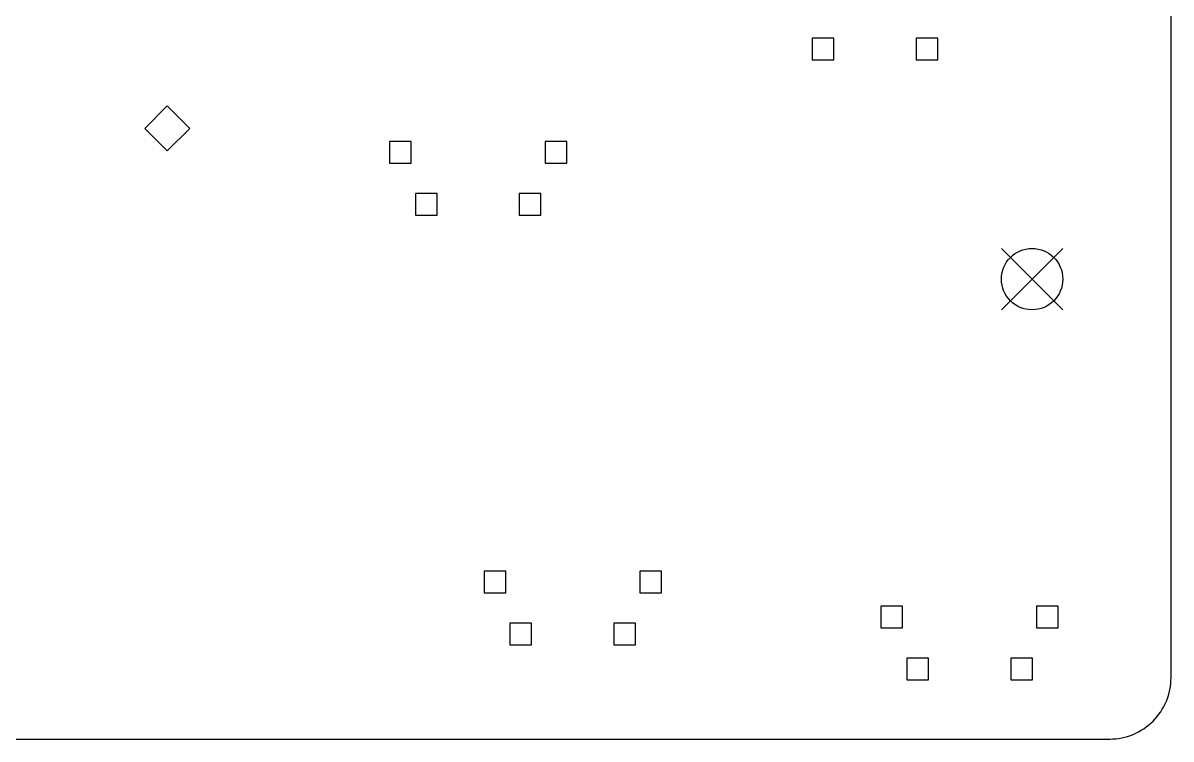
# Model space of a CAD drawing. Extents: x 193 to 305, y -169 to -57.
# Drawn here: x 248.9 to 305, y -147.2 to -112.2 of the extents above; entities that cross this region are included whole.
import ezdxf

# ---------------------------------------------------------------- set-up
doc = ezdxf.new("R2010")
doc.units = 0
doc.layers.add('BLACK', color=7, linetype='CONTINUOUS')

msp = doc.modelspace()

# ---------------------------------------------------------------- linework, layer by layer
at = {"layer": 'BLACK', "linetype": 'CONTINUOUS'}
for p, q in [((304.991, -144.196), (304.991, -59.5814)), ((288.505, -112.937), (287.446, -112.937)), ((287.446, -112.937), (287.446, -113.996)), ((288.505, -113.996), (288.505, -112.937)), ((293.585, -112.937), (292.526, -112.937)), ((292.526, -112.937), (292.526, -113.996)), ((293.585, -113.996), (293.585, -112.937)), ((287.446, -113.996), (288.505, -113.996)), ((292.526, -113.996), (293.585, -113.996)), ((255.914, -116.248), (254.814, -117.348)), ((257.014, -117.348), (255.914, -116.248)), ((254.814, -117.348), (255.914, -118.448)), ((255.914, -118.448), (257.014, -117.348)), ((267.835, -117.997), (266.776, -117.997)), ((266.776, -117.997), (266.776, -119.056)), ((267.835, -119.056), (267.835, -117.997)), ((275.455, -117.997), (274.396, -117.997)), ((274.396, -117.997), (274.396, -119.056)), ((275.455, -119.056), (275.455, -117.997)), ((266.776, -119.056), (267.835, -119.056)), ((274.396, -119.056), (275.455, -119.056)), ((269.105, -120.537), (268.046, -120.537)), ((268.046, -120.537), (268.046, -121.596)), ((269.105, -121.596), (269.105, -120.537)), ((274.185, -120.537), (273.126, -120.537)), ((273.126, -120.537), (273.126, -121.596)), ((274.185, -121.596), (274.185, -120.537)), ((268.046, -121.596), (269.105, -121.596)), ((273.126, -121.596), (274.185, -121.596)), ((296.696, -123.214), (299.696, -126.214)), ((299.696, -123.214), (296.696, -126.214)), ((272.46, -138.997), (271.401, -138.997)), ((271.401, -138.997), (271.401, -140.056)), ((272.46, -140.056), (272.46, -138.997)), ((280.08, -138.997), (279.021, -138.997)), ((279.021, -138.997), (279.021, -140.056)), ((280.08, -140.056), (280.08, -138.997)), ((271.401, -140.056), (272.46, -140.056)), ((279.021, -140.056), (280.08, -140.056)), ((291.86, -140.707), (290.801, -140.707)), ((290.801, -140.707), (290.801, -141.766)), ((291.86, -141.766), (291.86, -140.707)), ((299.48, -140.707), (298.421, -140.707)), ((298.421, -140.707), (298.421, -141.766)), ((299.48, -141.766), (299.48, -140.707)), ((273.73, -141.537), (272.671, -141.537)), ((272.671, -141.537), (272.671, -142.596)), ((273.73, -142.596), (273.73, -141.537)), ((278.81, -141.537), (277.751, -141.537)), ((277.751, -141.537), (277.751, -142.596)), ((278.81, -142.596), (278.81, -141.537)), ((290.801, -141.766), (291.86, -141.766)), ((298.421, -141.766), (299.48, -141.766)), ((272.671, -142.596), (273.73, -142.596)), ((277.751, -142.596), (278.81, -142.596)), ((293.13, -143.247), (292.071, -143.247)), ((292.071, -143.247), (292.071, -144.306)), ((293.13, -144.306), (293.13, -143.247)), ((298.21, -143.247), (297.151, -143.247)), ((297.151, -143.247), (297.151, -144.306)), ((298.21, -144.306), (298.21, -143.247)), ((292.071, -144.306), (293.13, -144.306)), ((297.151, -144.306), (298.21, -144.306)), ((197.803, -147.196), (301.991, -147.196))]:
    msp.add_line(p, q, dxfattribs=at)
at = {"layer": 'BLACK'}
msp.add_circle((298.196, -124.714), 1.5, dxfattribs=at)
msp.add_arc((301.991, -144.196), 2.9999, -90.0019, 0.00063, dxfattribs=at)

doc.saveas('drawing.dxf')
